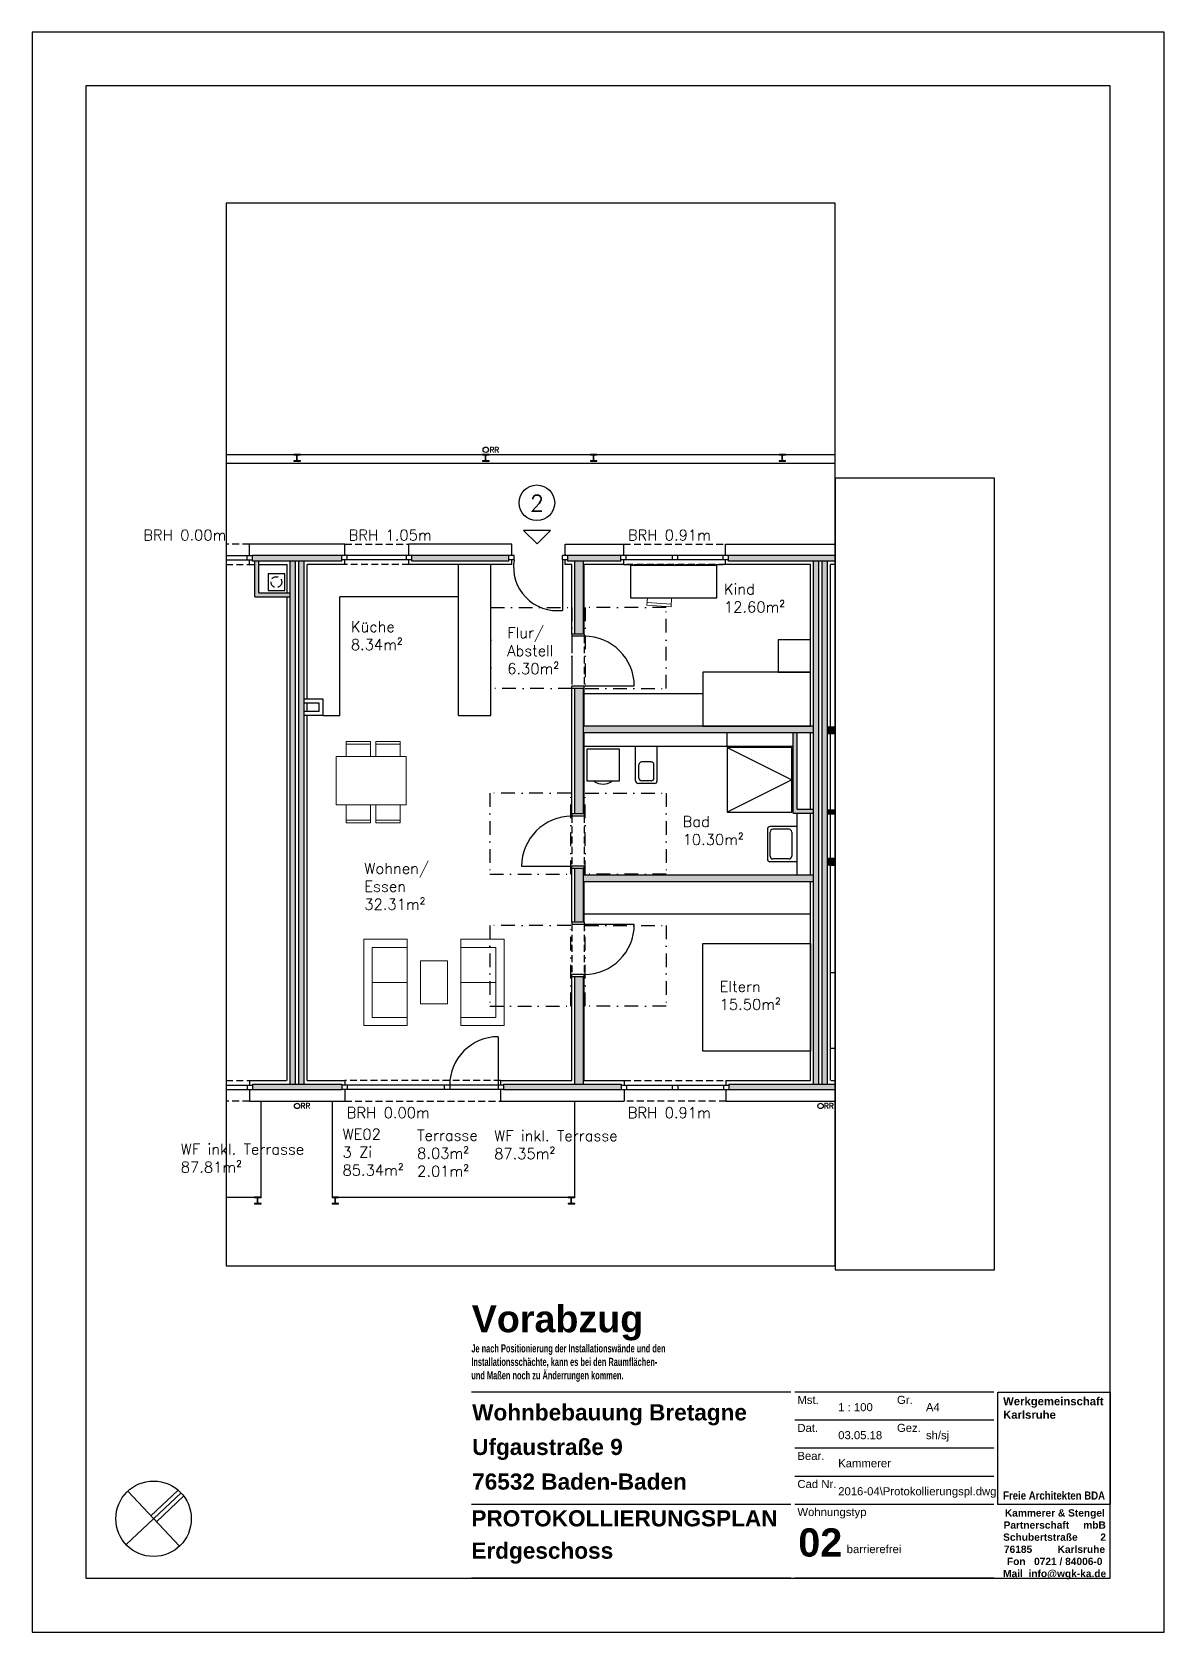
# Model space of a CAD drawing. Header units: metres. Extents: x -2868 to -408, y -3488 to 349.
# Drawn here: x -618.4 to -408.4, y 52.1 to 349.1 of the extents above; entities outside this region: 1.
import ezdxf

# ---------------------------------------------------------------- set-up
doc = ezdxf.new("R2010")
doc.units = ezdxf.units.M
doc.header["$LTSCALE"] = 0.02
doc.header["$XCLIPFRAME"] = 2
for name, pattern in [('AUSGEZOGEN', [0]), ('Strichpunkt', [25.4, 12.7, -6.35, 0, -6.35]), ('VERDECKT', [9.525, 6.35, -3.175])]:
    doc.linetypes.add(name, pattern=pattern)
for name, color, linetype in [('A--Layout-PLANKOPF', 7, 'AUSGEZOGEN'), ('A-Anmerkungen-BSP-Decken Sichtbar', 10, 'AUSGEZOGEN'), ('A-Grundriss - Ansichtskante', 5, 'AUSGEZOGEN'), ('A-Grundriss - Bad', 4, 'AUSGEZOGEN'), ('A-Grundriss - Barrierefreiheit', 31, 'Strichpunkt'), ('A-Grundriss - Dämmung', 2, 'Continuous'), ('A-Grundriss - Fenster', 252, 'AUSGEZOGEN'), ('A-Grundriss - Fenster Sturz', 4, 'VERDECKT'), ('A-Grundriss - Küche', 4, 'AUSGEZOGEN'), ('A-Grundriss - Möbel', 252, 'AUSGEZOGEN'), ('A-Grundriss - Regenleitungen', 4, 'Continuous'), ('A-Grundriss - Regenleitungen Beschrif', 4, 'Continuous'), ('A-Grundriss - Sichtkante verdeckt', 7, 'VERDECKT'), ('A-Grundriss - Stützen-Laubengang', 3, 'AUSGEZOGEN'), ('A-Grundriss - Türen', 2, 'AUSGEZOGEN'), ('A-Grundriss - verdeckt', 255, 'VERDECKT'), ('A-Grundriss - Wand', 3, 'AUSGEZOGEN'), ('A-Layout-Text', 250, 'Continuous'), ('A-Schraffur - Holzbau', 21, 'Continuous'), ('A-Schraffur - Trockenbau', 254, 'Continuous'), ('A-Text BRH', 4, 'Continuous'), ('A-Text Wohnfl', 4, 'Continuous'), ('A-Text Wohnungsnummer', 4, 'Continuous'), ('vermarktung-logo1_1_0', 7, 'Continuous')]:
    doc.layers.add(name, color=color, linetype=linetype)
doc.layers.add('A-Afenster', color=80, linetype='Continuous', plot=False)
doc.styles.add('Arial', font='arial.ttf')
doc.styles.add('ARIAL-FETT', font='arialbd.ttf', dxfattribs={"width": 0.6})
doc.styles.add('Romans', font='Romans.shx')
picture_1 = doc.add_image_def('image1.png', size_in_pixel=(4513, 4513))

# ---------------------------------------------------------------- blocks, each defined once
blk = doc.blocks.new('kopf (mbr)')
at = {"color": 7}
blk.add_line((-37.75, 10), (-10, 10), dxfattribs=at)
at = {"color": 2}
blk.add_lwpolyline([(-37.75, 56), (-10, 56), (-10, 28.25), (-37.75, 28.25)], close=True, dxfattribs=at)
at = {"color": 2, "insert": (-36.46, 54.79), "char_height": 2, "width": 25.2066, "attachment_point": 1, "style": 'ARIAL-FETT'}
blk.add_mtext('{\\W1;Werkgemeinschaft Karlsruhe \\P\\P\\P\\P\\P\\P\\W0.85;Freie Architekten BDA}', dxfattribs=at)
at = {"color": 252, "insert": (-36.5, 27.05), "char_height": 1.8, "width": 25.2921, "attachment_point": 1, "style": 'ARIAL-FETT'}
blk.add_mtext('\\pi0.45859;{\\W1;Kammerer & Stengel \\P\\pi0.15348;Partnerschaft     mbB \\P\\pi0.038063;Schubertstraße        2 \\P\\pi0.23636;76185         Karlsruhe \\P\\pi0.98963;Fon   0721 / 84006-0 \\P\\pi0.028854;Mail  info@wgk-ka.de}', dxfattribs=at)
blk = doc.blocks.new('Zeichnung_1_1', base_point=(0.5, 0.72))
at = {"layer": 'vermarktung-logo1_1_0'}
image = blk.add_image(picture_1, insert=(0.5, 0.72), size_in_units=(1.759, 1.759), dxfattribs=at)
image.set_boundary_path([(-0.5, -0.5), (4512.5, 4512.5)])

msp = doc.modelspace()

# ---------------------------------------------------------------- hatches: boundary and pattern name
at = {"layer": 'A-Schraffur - Holzbau', "ltscale": 10}
h = msp.add_hatch(color=5, dxfattribs=at)
h.dxf.hatch_style = 1
h.paths.add_polyline_path([(-560.87, 251.87), (-577.47, 251.87), (-577.47, 250.87), (-560.87, 250.87)])
h = msp.add_hatch(color=5, dxfattribs=at)
h.dxf.hatch_style = 1
h.paths.add_polyline_path([(-569.47, 250.87), (-570.47, 250.87), (-570.47, 153.77), (-569.47, 153.77)])
h = msp.add_hatch(color=5, dxfattribs=at)
h.dxf.hatch_style = 1
h.paths.add_polyline_path([(-567.87, 250.87), (-568.87, 250.87), (-568.87, 153.77), (-567.87, 153.77)])
h = msp.add_hatch(color=5, dxfattribs=at)
h.dxf.hatch_style = 1
h.paths.add_polyline_path([(-529.92, 251.87), (-547.87, 251.87), (-547.87, 250.87), (-529.92, 250.87)])
h = msp.add_hatch(color=5, dxfattribs=at)
h.dxf.hatch_style = 1
h.paths.add_polyline_path([(-509.12, 251.87), (-518.92, 251.87), (-518.92, 250.87), (-509.12, 250.87)])
h = msp.add_hatch(color=5, dxfattribs=at)
h.dxf.hatch_style = 1
h.paths.add_polyline_path([(-516.07, 250.87), (-517.67, 250.87), (-517.67, 237.32), (-516.07, 237.32)])
h = msp.add_hatch(color=5, dxfattribs=at)
h.dxf.hatch_style = 1
h.paths.add_polyline_path([(-472.37, 250.87), (-473.37, 250.87), (-473.37, 153.77), (-472.37, 153.77)])
h = msp.add_hatch(color=5, dxfattribs=at)
h.dxf.hatch_style = 1
h.paths.add_polyline_path([(-470.77, 250.87), (-471.77, 250.87), (-471.77, 153.77), (-470.77, 153.77)])
h = msp.add_hatch(color=5, dxfattribs=at)
h.dxf.hatch_style = 1
h.paths.add_polyline_path([(-516.07, 227.22), (-517.67, 227.22), (-517.67, 203.92), (-516.07, 203.92)])
h = msp.add_hatch(color=5, dxfattribs=at)
h.dxf.hatch_style = 1
h.paths.add_polyline_path([(-516.07, 193.82), (-517.67, 193.82), (-517.67, 183.82), (-516.07, 183.82)])
h = msp.add_hatch(color=5, dxfattribs=at)
h.dxf.hatch_style = 1
h.paths.add_polyline_path([(-516.07, 173.72), (-517.67, 173.72), (-517.67, 153.77), (-516.07, 153.77)])
h = msp.add_hatch(color=5, dxfattribs=at)
h.dxf.hatch_style = 1
h.paths.add_polyline_path([(-560.87, 153.77), (-577.47, 153.77), (-577.47, 152.77), (-560.87, 152.77)])
h = msp.add_hatch(color=5, dxfattribs=at)
h.dxf.hatch_style = 1
h.paths.add_polyline_path([(-509.07, 153.77), (-530.87, 153.77), (-530.87, 152.77), (-509.07, 152.77)])
at = {"layer": 'A-Schraffur - Trockenbau', "ltscale": 10}
h = msp.add_hatch(color=5, dxfattribs=at)
h.dxf.hatch_style = 1
h.paths.add_polyline_path([(-570.47, 244.97), (-576.27, 244.97), (-576.27, 250.87), (-577.02, 250.87), (-577.02, 244.22), (-570.47, 244.22)])
h = msp.add_hatch(color=5, dxfattribs=at)
h.dxf.hatch_style = 1
h.paths.add_polyline_path([(-473.37, 220.22), (-516.07, 220.22), (-516.07, 218.97), (-473.37, 218.97)])
h = msp.add_hatch(color=5, dxfattribs=at)
h.dxf.hatch_style = 1
h.paths.add_polyline_path([(-476.42, 218.97), (-477.17, 218.97), (-477.17, 204.07), (-473.37, 204.07), (-473.37, 204.82), (-476.42, 204.82)])
h = msp.add_hatch(color=5, dxfattribs=at)
h.dxf.hatch_style = 1
h.paths.add_polyline_path([(-473.37, 192.57), (-516.07, 192.57), (-516.07, 191.32), (-473.37, 191.32)])
at = {"layer": 'A-Text Wohnungsnummer', "ltscale": 10}
h = msp.add_hatch(dxfattribs=at)
h.set_pattern_fill('ANGLE', color=256, angle=-90)
h.set_pattern_definition([(270, (-1536.464, 5786.73), (69.85, -2e-15), [50.8, -19.05]), (360, (-1536.464, 5786.73), (6e-15, 69.85), [50.8, -19.05])])
h.paths.add_polyline_path([(-524.65, 254.04), (-522.15, 256.54), (-527.15, 256.54)])

# ---------------------------------------------------------------- linework, layer by layer
at = {"layer": 'A--Layout-PLANKOPF'}
for p, q in [((-477.6, 96.57), (-536.85, 96.57)), ((-439.92, 96.57), (-476.85, 96.57)), ((-439.92, 91.37), (-476.85, 91.37)), ((-439.92, 86.17), (-476.85, 86.17)), ((-439.92, 80.97), (-476.85, 80.97)), ((-477.6, 75.76), (-536.85, 75.76)), ((-439.92, 75.76), (-476.85, 75.76)), ((-477.6, 62.07), (-536.85, 62.07)), ((-439.92, 62.07), (-476.85, 62.07))]:
    msp.add_line(p, q, dxfattribs=at)
at = {"layer": 'A-Afenster'}
for points in [[(-618.35, 52.07), (-408.35, 52.07), (-408.35, 349.07), (-618.35, 349.07)], [(-608.35, 62.07), (-418.35, 62.07), (-418.35, 339.07), (-608.35, 339.07)]]:
    msp.add_lwpolyline(points, close=True, dxfattribs=at)
at = {"layer": 'A-Afenster', "linetype": 'Continuous'}
for points in [[(-582.34, 120.05), (-469.35, 120.05), (-469.35, 317.29), (-582.34, 317.29)], [(-469.35, 119.31), (-439.79, 119.31), (-439.79, 266.26), (-469.35, 266.26)]]:
    msp.add_lwpolyline(points, close=True, dxfattribs=at)
at = {"layer": 'A-Anmerkungen-BSP-Decken Sichtbar', "ltscale": 10}
msp.add_lwpolyline([(-574.57, 245.42), (-571.47, 245.42), (-571.47, 248.52), (-574.57, 248.52)], close=True, dxfattribs=at)
at = {"layer": 'A-Grundriss - Ansichtskante', "ltscale": 10}
for p, q in [((-582.34, 270.62), (-469.35, 270.62)), ((-582.34, 269.02), (-469.35, 269.02))]:
    msp.add_line(p, q, dxfattribs=at)
for points in [[(-582.34, 132.77), (-575.87, 132.77), (-575.87, 150.62)], [(-562.67, 150.62), (-562.67, 132.77), (-517.67, 132.77), (-517.67, 150.62)]]:
    msp.add_lwpolyline(points, dxfattribs=at)
at = {"layer": 'A-Grundriss - Bad', "ltscale": 10}
for p, q in [((-489.37, 216.47), (-489.37, 218.97)), ((-477.22, 216.47), (-515.92, 216.47)), ((-506.37, 210.07), (-506.37, 216.47)), ((-502.37, 210.07), (-502.37, 216.47)), ((-505.77, 210.57), (-505.77, 213.07)), ((-503.47, 213.57), (-505.27, 213.57)), ((-502.97, 210.57), (-502.97, 213.07)), ((-502.87, 209.57), (-505.87, 209.57)), ((-503.47, 210.07), (-505.27, 210.07)), ((-476.42, 192.57), (-476.42, 204.07)), ((-481.92, 201.07), (-481.92, 195.57)), ((-476.42, 201.57), (-481.42, 201.57)), ((-481.42, 196.07), (-481.42, 200.57)), ((-477.92, 201.07), (-480.92, 201.07)), ((-477.42, 200.57), (-477.42, 196.07)), ((-481.42, 195.07), (-476.42, 195.07)), ((-477.92, 195.57), (-480.92, 195.57))]:
    msp.add_line(p, q, dxfattribs=at)
for points in [[(-509.37, 210.07), (-509.37, 215.97), (-515.42, 215.97), (-515.42, 210.07)], [(-477.37, 216.27), (-489.37, 216.27), (-489.37, 204.27), (-477.37, 204.27)]]:
    msp.add_lwpolyline(points, close=True, dxfattribs=at)
msp.add_lwpolyline([(-489.37, 216.27), (-477.37, 210.27), (-489.37, 204.27)], dxfattribs=at)
for centre, radius, start, end in [((-505.27, 213.07), 0.5, 90, 180), ((-503.47, 213.07), 0.5, 0, 90), ((-512.42, 212.47), 3, 236.4427, 303.5573), ((-505.87, 210.07), 0.5, 180, 270), ((-505.27, 210.57), 0.5, 180, 270), ((-503.47, 210.57), 0.5, 270, 0), ((-502.87, 210.07), 0.5, 270, 0), ((-481.42, 201.07), 0.5, 90, 180), ((-480.92, 200.57), 0.5, 90, 180), ((-477.92, 200.57), 0.5, 0, 90), ((-480.92, 196.07), 0.5, 180, 270), ((-477.92, 196.07), 0.5, 270, 0), ((-481.42, 195.57), 0.5, 180, 270)]:
    msp.add_arc(centre, radius, start, end, dxfattribs=at)
at = {"layer": 'A-Grundriss - Barrierefreiheit', "ltscale": 10}
for points in [[(-518.22, 242.22), (-518.22, 227.22), (-533.22, 227.22), (-533.22, 242.22)], [(-515.72, 242.22), (-515.72, 227.22), (-500.72, 227.22), (-500.72, 242.22)], [(-518.42, 192.77), (-518.42, 207.77), (-533.42, 207.77), (-533.42, 192.77)], [(-515.72, 192.77), (-515.72, 207.77), (-500.72, 207.77), (-500.72, 192.77)], [(-518.42, 168.22), (-518.42, 183.22), (-533.42, 183.22), (-533.42, 168.22)], [(-515.72, 168.22), (-515.72, 183.22), (-500.72, 183.22), (-500.72, 168.22)]]:
    msp.add_lwpolyline(points, close=True, dxfattribs=at)
at = {"layer": 'A-Grundriss - Dämmung', "ltscale": 10}
for p, q in [((-560.32, 254.02), (-578.02, 254.02)), ((-578.02, 251.87), (-578.02, 254.02)), ((-560.32, 251.87), (-560.32, 254.02)), ((-529.37, 254.02), (-548.42, 254.02)), ((-548.42, 251.87), (-548.42, 254.02)), ((-529.37, 251.87), (-529.37, 254.02)), ((-519.47, 254.02), (-508.57, 254.02)), ((-519.47, 251.87), (-519.47, 254.02)), ((-508.57, 251.87), (-508.57, 254.02)), ((-489.67, 251.87), (-489.67, 254.02)), ((-489.67, 254.02), (-469.35, 254.02)), ((-578.02, 250.22), (-578.02, 251.07)), ((-578.02, 250.22), (-577.02, 250.22)), ((-576.27, 250.22), (-571.02, 250.22)), ((-571.02, 244.97), (-571.02, 250.22)), ((-567.32, 225.22), (-567.32, 250.22)), ((-560.32, 250.22), (-567.32, 250.22)), ((-560.32, 250.22), (-560.32, 251.07)), ((-548.42, 250.22), (-548.42, 251.04)), ((-529.37, 250.22), (-548.42, 250.22)), ((-529.37, 250.22), (-529.37, 251.07)), ((-519.47, 250.22), (-519.47, 251.07)), ((-518.22, 250.22), (-519.47, 250.22)), ((-518.22, 237.32), (-518.22, 250.22)), ((-508.57, 250.22), (-515.92, 250.22)), ((-515.92, 237.32), (-515.92, 250.22)), ((-508.57, 250.22), (-508.57, 251.07)), ((-489.67, 250.22), (-489.67, 251.04)), ((-473.92, 250.22), (-489.67, 250.22)), ((-473.92, 220.22), (-473.92, 250.22)), ((-470.22, 220.02), (-470.22, 250.22)), ((-469.35, 250.22), (-470.22, 250.22)), ((-571.02, 154.42), (-571.02, 244.22)), ((-517.67, 237.32), (-518.22, 237.32)), ((-515.92, 237.32), (-516.07, 237.32)), ((-518.22, 203.92), (-518.22, 227.22)), ((-517.67, 227.22), (-518.22, 227.22)), ((-515.92, 227.22), (-516.07, 227.22)), ((-515.92, 220.22), (-515.92, 227.22)), ((-567.32, 222.97), (-567.32, 224.47)), ((-567.32, 154.42), (-567.32, 222.22)), ((-515.92, 203.92), (-515.92, 218.97)), ((-473.92, 204.82), (-473.92, 218.97)), ((-470.22, 204.62), (-470.22, 218.77)), ((-517.72, 203.92), (-518.22, 203.92)), ((-515.92, 203.92), (-516.07, 203.92)), ((-473.92, 192.57), (-473.92, 204.07)), ((-470.22, 195.67), (-470.22, 203.87)), ((-518.22, 183.82), (-518.22, 193.82)), ((-517.67, 193.82), (-518.22, 193.82)), ((-515.92, 193.82), (-516.07, 193.82)), ((-515.92, 193.82), (-515.92, 192.57)), ((-470.22, 154.42), (-470.22, 194.42)), ((-515.92, 183.82), (-515.92, 191.32)), ((-473.92, 154.42), (-473.92, 191.32)), ((-517.72, 183.82), (-518.22, 183.82)), ((-515.92, 183.82), (-516.07, 183.82)), ((-518.22, 154.42), (-518.22, 173.72)), ((-517.67, 173.72), (-518.22, 173.72)), ((-515.92, 173.72), (-516.07, 173.72)), ((-515.92, 154.42), (-515.92, 173.72)), ((-578.02, 154.42), (-571.12, 154.42)), ((-578.02, 154.42), (-578.02, 153.57)), ((-578.02, 152.77), (-578.02, 150.62)), ((-567.32, 154.42), (-560.32, 154.42)), ((-560.32, 154.42), (-560.32, 153.57)), ((-560.32, 152.77), (-560.32, 150.62)), ((-531.42, 154.42), (-518.22, 154.42)), ((-531.42, 154.42), (-531.42, 153.57)), ((-531.42, 152.77), (-531.42, 150.62)), ((-515.92, 154.42), (-508.52, 154.42)), ((-508.52, 154.42), (-508.52, 153.57)), ((-508.52, 152.77), (-508.52, 150.62)), ((-489.62, 154.42), (-473.92, 154.42)), ((-489.62, 154.42), (-489.62, 153.57)), ((-489.62, 152.77), (-489.62, 150.62)), ((-470.12, 154.42), (-469.35, 154.42)), ((-578.02, 150.62), (-560.32, 150.62)), ((-531.42, 150.62), (-508.52, 150.62)), ((-489.62, 150.62), (-469.35, 150.62))]:
    msp.add_line(p, q, dxfattribs=at)
at = {"layer": 'A-Grundriss - Fenster', "ltscale": 10}
for p, q in [((-582.34, 251.87), (-577.47, 251.87)), ((-582.34, 251.07), (-577.47, 251.07)), ((-578.47, 251.07), (-578.47, 251.87)), ((-547.87, 251.87), (-560.87, 251.87)), ((-547.87, 251.07), (-560.87, 251.07)), ((-559.87, 251.07), (-559.87, 251.87)), ((-548.87, 251.07), (-548.87, 251.87)), ((-489.12, 251.87), (-509.12, 251.87)), ((-489.12, 251.07), (-509.12, 251.07)), ((-508.12, 251.07), (-508.12, 251.87)), ((-499.62, 251.87), (-499.62, 251.07)), ((-498.62, 251.87), (-498.62, 251.07)), ((-490.12, 251.07), (-490.12, 251.87)), ((-531.87, 162.57), (-531.87, 153.57)), ((-531.87, 162.57), (-531.87, 153.57)), ((-582.34, 153.57), (-577.47, 153.57)), ((-582.34, 152.77), (-577.47, 152.77)), ((-578.47, 153.57), (-578.47, 152.77)), ((-530.87, 153.57), (-560.87, 153.57)), ((-530.87, 152.77), (-560.87, 152.77)), ((-559.87, 153.57), (-559.87, 152.77)), ((-541.87, 153.57), (-541.87, 152.77)), ((-540.87, 153.57), (-540.87, 152.77)), ((-531.87, 153.57), (-531.87, 152.77)), ((-509.07, 153.57), (-489.07, 153.57)), ((-509.07, 152.77), (-489.07, 152.77)), ((-508.07, 153.57), (-508.07, 152.77)), ((-499.57, 153.57), (-499.57, 152.77)), ((-498.57, 153.57), (-498.57, 152.77)), ((-490.07, 153.57), (-490.07, 152.77))]:
    msp.add_line(p, q, dxfattribs=at)
msp.add_arc((-531.87, 153.57), 9, 90, 180, dxfattribs=at)
msp.add_arc((-531.87, 153.57), 9, 90, 180, dxfattribs=at)
at = {"layer": 'A-Grundriss - Fenster Sturz', "ltscale": 10}
for p, q in [((-578.02, 254.02), (-582.34, 254.02)), ((-560.32, 254.02), (-548.42, 254.02)), ((-508.57, 254.02), (-489.67, 254.02)), ((-582.34, 250.22), (-578.02, 250.22)), ((-548.42, 250.22), (-560.32, 250.22)), ((-489.67, 250.22), (-508.57, 250.22)), ((-508.57, 250.22), (-489.67, 250.22)), ((-582.34, 154.42), (-578.02, 154.42)), ((-531.42, 154.42), (-560.32, 154.42)), ((-508.52, 154.42), (-489.62, 154.42)), ((-578.02, 150.62), (-582.34, 150.62)), ((-560.32, 150.62), (-531.42, 150.62)), ((-489.62, 150.62), (-508.52, 150.62))]:
    msp.add_line(p, q, dxfattribs=at)
at = {"layer": 'A-Grundriss - Küche', "ltscale": 10}
for p, q in [((-539.22, 222.22), (-539.22, 250.22)), ((-533.22, 222.22), (-533.22, 250.22)), ((-561.22, 222.22), (-561.22, 244.22)), ((-539.22, 244.22), (-561.22, 244.22)), ((-564.32, 222.22), (-561.22, 222.22)), ((-539.22, 222.22), (-533.22, 222.22))]:
    msp.add_line(p, q, dxfattribs=at)
at = {"layer": 'A-Grundriss - Möbel', "linetype": 'Continuous', "lineweight": 18, "ltscale": 100}
for p, q in [((-504.2, 244.02), (-504.3, 242.67)), ((-499.81, 242.36), (-499.69, 244.02)), ((-504.3, 242.67), (-499.81, 242.36)), ((-499.77, 242.86), (-504.26, 243.17)), ((-555.55, 217.37), (-560.05, 217.37)), ((-560.05, 217.37), (-560.05, 214.62)), ((-560.05, 216.87), (-555.55, 216.87)), ((-555.55, 214.62), (-555.55, 217.37)), ((-550.05, 217.37), (-554.55, 217.37)), ((-554.55, 217.37), (-554.55, 214.62)), ((-554.55, 216.87), (-550.05, 216.87)), ((-550.05, 214.62), (-550.05, 217.37)), ((-548.94, 214.62), (-561.91, 214.62)), ((-561.91, 205.62), (-561.91, 214.62)), ((-548.94, 205.62), (-548.94, 214.62)), ((-561.91, 205.62), (-548.94, 205.62)), ((-560.05, 202.25), (-560.05, 205.62)), ((-555.55, 205.62), (-555.55, 202.25)), ((-554.55, 202.25), (-554.55, 205.62)), ((-550.05, 205.62), (-550.05, 202.25)), ((-560.05, 202.75), (-555.55, 202.75)), ((-555.55, 202.25), (-560.05, 202.25)), ((-554.55, 202.75), (-550.05, 202.75)), ((-550.05, 202.25), (-554.55, 202.25)), ((-556.78, 164.66), (-556.78, 180.66)), ((-556.78, 180.66), (-548.78, 180.66)), ((-555.28, 179.16), (-548.78, 179.16)), ((-555.28, 179.16), (-548.78, 179.16)), ((-555.28, 166.16), (-555.28, 179.16)), ((-548.78, 164.66), (-548.78, 180.66)), ((-530.78, 180.66), (-538.78, 180.66)), ((-538.78, 164.66), (-538.78, 180.66)), ((-532.28, 179.16), (-538.78, 179.16)), ((-532.28, 179.16), (-538.78, 179.16)), ((-532.28, 166.16), (-532.28, 179.16)), ((-530.78, 164.66), (-530.78, 180.66)), ((-541.28, 176.66), (-546.28, 176.66)), ((-546.28, 168.66), (-546.28, 176.66)), ((-541.28, 168.66), (-541.28, 176.66)), ((-555.28, 172.66), (-548.78, 172.66)), ((-532.28, 172.66), (-538.78, 172.66)), ((-541.28, 168.66), (-546.28, 168.66)), ((-556.78, 164.66), (-548.78, 164.66)), ((-555.28, 166.16), (-548.78, 166.16)), ((-532.28, 166.16), (-538.78, 166.16)), ((-530.78, 164.66), (-538.78, 164.66))]:
    msp.add_line(p, q, dxfattribs=at)
at = {"layer": 'A-Grundriss - Möbel', "ltscale": 10}
for p, q in [((-493.92, 226.22), (-515.92, 226.22)), ((-473.92, 185.32), (-515.92, 185.32)), ((-470.12, 160.42), (-469.35, 160.42))]:
    msp.add_line(p, q, dxfattribs=at)
for points in [[(-507.32, 244.02), (-491.32, 244.02), (-491.32, 250.02), (-507.32, 250.02)], [(-479.92, 230.22), (-473.92, 230.22), (-473.92, 236.22), (-479.92, 236.22)], [(-493.92, 220.22), (-473.92, 220.22), (-473.92, 230.22), (-493.92, 230.22)], [(-493.92, 179.87), (-473.92, 179.87), (-473.92, 159.87), (-493.92, 159.87)]]:
    msp.add_lwpolyline(points, close=True, dxfattribs=at)
msp.add_lwpolyline([(-469.35, 174.42), (-470.22, 174.42), (-470.22, 194.42), (-469.35, 194.42)], dxfattribs=at)
at = {"layer": 'A-Grundriss - Regenleitungen', "ltscale": 10}
for centre in [(-534.17, 271.52), (-569.17, 149.72), (-472.07, 149.72)]:
    msp.add_circle(centre, 0.5, dxfattribs=at)
at = {"layer": 'A-Grundriss - Sichtkante verdeckt', "ltscale": 10}
for p, q in [((-518.22, 236.92), (-518.22, 227.62)), ((-515.92, 236.92), (-515.92, 227.62)), ((-518.22, 203.52), (-518.22, 194.22)), ((-515.92, 203.52), (-515.92, 194.22)), ((-518.22, 183.42), (-518.22, 174.12)), ((-515.92, 183.42), (-515.92, 174.12))]:
    msp.add_line(p, q, dxfattribs=at)
at = {"layer": 'A-Grundriss - Stützen-Laubengang', "ltscale": 10}
for p, q in [((-569.77, 270.62), (-569.77, 270.51)), ((-568.57, 270.62), (-569.77, 270.62)), ((-569.33, 270.51), (-569.77, 270.51)), ((-569.21, 269.65), (-569.21, 270.39)), ((-569.14, 269.65), (-569.14, 270.39)), ((-568.57, 270.51), (-569.02, 270.51)), ((-568.57, 270.51), (-568.57, 270.62)), ((-534.77, 270.62), (-534.77, 270.51)), ((-533.57, 270.62), (-534.77, 270.62)), ((-534.33, 270.51), (-534.77, 270.51)), ((-534.21, 269.65), (-534.21, 270.39)), ((-534.14, 269.65), (-534.14, 270.39)), ((-533.57, 270.51), (-534.02, 270.51)), ((-533.57, 270.51), (-533.57, 270.62)), ((-514.77, 270.62), (-514.77, 270.51)), ((-513.57, 270.62), (-514.77, 270.62)), ((-514.33, 270.51), (-514.77, 270.51)), ((-514.21, 269.65), (-514.21, 270.39)), ((-514.14, 269.65), (-514.14, 270.39)), ((-513.57, 270.51), (-514.02, 270.51)), ((-513.57, 270.51), (-513.57, 270.62)), ((-479.77, 270.62), (-479.77, 270.51)), ((-478.57, 270.62), (-479.77, 270.62)), ((-479.33, 270.51), (-479.77, 270.51)), ((-479.21, 269.65), (-479.21, 270.39)), ((-479.14, 269.65), (-479.14, 270.39)), ((-478.57, 270.51), (-479.02, 270.51)), ((-478.57, 270.51), (-478.57, 270.62)), ((-569.77, 269.53), (-569.33, 269.53)), ((-569.77, 269.53), (-569.77, 269.42)), ((-569.77, 269.42), (-568.57, 269.42)), ((-569.02, 269.53), (-568.57, 269.53)), ((-568.57, 269.42), (-568.57, 269.53)), ((-534.77, 269.53), (-534.33, 269.53)), ((-534.77, 269.53), (-534.77, 269.42)), ((-534.77, 269.42), (-533.57, 269.42)), ((-534.02, 269.53), (-533.57, 269.53)), ((-533.57, 269.42), (-533.57, 269.53)), ((-514.77, 269.53), (-514.33, 269.53)), ((-514.77, 269.53), (-514.77, 269.42)), ((-514.77, 269.42), (-513.57, 269.42)), ((-514.02, 269.53), (-513.57, 269.53)), ((-513.57, 269.42), (-513.57, 269.53)), ((-479.77, 269.53), (-479.33, 269.53)), ((-479.77, 269.53), (-479.77, 269.42)), ((-479.77, 269.42), (-478.57, 269.42)), ((-479.02, 269.53), (-478.57, 269.53)), ((-478.57, 269.42), (-478.57, 269.53)), ((-577.07, 132.77), (-577.07, 132.66)), ((-575.87, 132.77), (-577.07, 132.77)), ((-576.63, 132.66), (-577.07, 132.66)), ((-577.07, 131.68), (-576.63, 131.68)), ((-577.07, 131.68), (-577.07, 131.57)), ((-577.07, 131.57), (-575.87, 131.57)), ((-576.51, 131.8), (-576.51, 132.54)), ((-576.44, 131.8), (-576.44, 132.54)), ((-575.87, 132.66), (-576.32, 132.66)), ((-576.32, 131.68), (-575.87, 131.68)), ((-575.87, 132.66), (-575.87, 132.77)), ((-575.87, 131.57), (-575.87, 131.68)), ((-562.67, 132.77), (-562.67, 132.66)), ((-561.47, 132.77), (-562.67, 132.77)), ((-562.23, 132.66), (-562.67, 132.66)), ((-562.67, 131.68), (-562.23, 131.68)), ((-562.67, 131.68), (-562.67, 131.57)), ((-562.67, 131.57), (-561.47, 131.57)), ((-562.11, 131.8), (-562.11, 132.54)), ((-562.04, 131.8), (-562.04, 132.54)), ((-561.47, 132.66), (-561.92, 132.66)), ((-561.92, 131.68), (-561.47, 131.68)), ((-561.47, 132.66), (-561.47, 132.77)), ((-561.47, 131.57), (-561.47, 131.68)), ((-518.87, 132.77), (-518.87, 132.66)), ((-517.67, 132.77), (-518.87, 132.77)), ((-518.43, 132.66), (-518.87, 132.66)), ((-518.87, 131.68), (-518.43, 131.68)), ((-518.87, 131.68), (-518.87, 131.57)), ((-518.87, 131.57), (-517.67, 131.57)), ((-518.31, 131.8), (-518.31, 132.54)), ((-518.24, 131.8), (-518.24, 132.54)), ((-517.67, 132.66), (-518.12, 132.66)), ((-518.12, 131.68), (-517.67, 131.68)), ((-517.67, 132.66), (-517.67, 132.77)), ((-517.67, 131.57), (-517.67, 131.68))]:
    msp.add_line(p, q, dxfattribs=at)
for centre, start, end in [((-569.33, 270.39), 0, 90), ((-569.02, 270.39), 90, 180), ((-534.33, 270.39), 0, 90), ((-534.02, 270.39), 90, 180), ((-514.33, 270.39), 0, 90), ((-514.02, 270.39), 90, 180), ((-479.33, 270.39), 0, 90), ((-479.02, 270.39), 90, 180), ((-569.33, 269.65), 270, 0), ((-569.02, 269.65), 180, 270), ((-534.33, 269.65), 270, 0), ((-534.02, 269.65), 180, 270), ((-514.33, 269.65), 270, 0), ((-514.02, 269.65), 180, 270), ((-479.33, 269.65), 270, 0), ((-479.02, 269.65), 180, 270), ((-576.63, 132.54), 0, 90), ((-576.63, 131.8), 270, 0), ((-576.32, 132.54), 90, 180), ((-576.32, 131.8), 180, 270), ((-562.23, 132.54), 0, 90), ((-562.23, 131.8), 270, 0), ((-561.92, 132.54), 90, 180), ((-561.92, 131.8), 180, 270), ((-518.43, 132.54), 0, 90), ((-518.43, 131.8), 270, 0), ((-518.12, 132.54), 90, 180), ((-518.12, 131.8), 180, 270)]:
    msp.add_arc(centre, 0.12, start, end, dxfattribs=at)
at = {"layer": 'A-Grundriss - Türen', "ltscale": 10}
for p, q in [((-528.92, 251.87), (-529.92, 251.87)), ((-528.92, 251.07), (-529.92, 251.07)), ((-528.92, 251.07), (-528.92, 251.87)), ((-519.92, 251.07), (-519.92, 251.87)), ((-518.92, 251.87), (-519.92, 251.87)), ((-518.92, 251.07), (-519.92, 251.07)), ((-519.92, 251.07), (-519.92, 241.72)), ((-519.92, 251.07), (-519.92, 241.72)), ((-518.22, 237.32), (-518.22, 236.92)), ((-515.92, 236.92), (-518.22, 236.92)), ((-515.92, 237.32), (-515.92, 236.92)), ((-515.92, 227.62), (-518.22, 227.62)), ((-518.22, 227.22), (-518.22, 227.62)), ((-515.92, 227.22), (-515.92, 227.62)), ((-506.62, 227.62), (-515.92, 227.62)), ((-518.22, 203.92), (-518.22, 203.52)), ((-515.92, 203.52), (-518.22, 203.52)), ((-515.92, 203.92), (-515.92, 203.52)), ((-527.52, 194.22), (-518.22, 194.22)), ((-515.92, 194.22), (-518.22, 194.22)), ((-518.22, 193.82), (-518.22, 194.22)), ((-515.92, 193.82), (-515.92, 194.22)), ((-518.22, 183.82), (-518.22, 183.42)), ((-515.92, 183.42), (-518.22, 183.42)), ((-515.92, 183.82), (-515.92, 183.42)), ((-506.62, 183.42), (-515.92, 183.42)), ((-515.92, 174.12), (-518.22, 174.12)), ((-518.22, 173.72), (-518.22, 174.12)), ((-515.92, 173.72), (-515.92, 174.12))]:
    msp.add_line(p, q, dxfattribs=at)
for centre, radius, start, end in [((-520.91, 249.77), 8.11, 170.8019, 277.0127), ((-520.91, 249.77), 8.11, 170.8019, 277.0127), ((-515.92, 227.62), 9.3, 360, 90), ((-518.22, 194.22), 9.3, 90, 180), ((-515.92, 183.42), 9.3, 270, 0)]:
    msp.add_arc(centre, radius, start, end, dxfattribs=at)
at = {"layer": 'A-Grundriss - verdeckt', "ltscale": 10}
msp.add_circle((-573.02, 246.97), 1, dxfattribs=at)
at = {"layer": 'A-Grundriss - Wand', "ltscale": 10}
for p, q in [((-560.87, 251.87), (-577.47, 251.87)), ((-577.47, 250.87), (-577.47, 251.87)), ((-560.87, 250.87), (-577.47, 250.87)), ((-577.02, 244.22), (-577.02, 250.87)), ((-576.27, 244.97), (-576.27, 250.87)), ((-570.47, 153.77), (-570.47, 250.87)), ((-569.47, 153.77), (-569.47, 250.87)), ((-568.87, 153.77), (-568.87, 250.87)), ((-567.87, 153.77), (-567.87, 250.87)), ((-560.87, 250.87), (-560.87, 251.87)), ((-529.92, 251.87), (-547.87, 251.87)), ((-547.87, 250.87), (-547.87, 251.87)), ((-529.92, 250.87), (-547.87, 250.87)), ((-529.92, 250.87), (-529.92, 251.87)), ((-509.12, 251.87), (-518.92, 251.87)), ((-518.92, 250.87), (-518.92, 251.87)), ((-509.12, 250.87), (-518.92, 250.87)), ((-517.67, 237.32), (-517.67, 250.87)), ((-516.07, 237.32), (-516.07, 250.87)), ((-509.12, 250.87), (-509.12, 251.87)), ((-489.12, 250.87), (-489.12, 251.87)), ((-469.35, 251.87), (-489.12, 251.87)), ((-469.35, 250.87), (-489.12, 250.87)), ((-473.37, 153.77), (-473.37, 250.87)), ((-472.37, 153.77), (-472.37, 250.87)), ((-471.77, 153.77), (-471.77, 250.87)), ((-470.77, 153.77), (-470.77, 250.87)), ((-577.02, 244.22), (-570.47, 244.22)), ((-576.27, 244.97), (-570.47, 244.97)), ((-516.07, 237.32), (-517.67, 237.32)), ((-517.67, 203.92), (-517.67, 227.22)), ((-516.07, 227.22), (-517.67, 227.22)), ((-516.07, 203.92), (-516.07, 227.22)), ((-564.32, 225.22), (-567.87, 225.22)), ((-565.07, 224.47), (-567.87, 224.47)), ((-565.07, 222.97), (-567.87, 222.97)), ((-565.07, 222.97), (-565.07, 224.47)), ((-564.32, 222.22), (-564.32, 225.22)), ((-564.32, 222.22), (-567.87, 222.22)), ((-473.37, 220.22), (-516.07, 220.22)), ((-469.35, 220.02), (-470.77, 220.02)), ((-473.37, 218.97), (-516.07, 218.97)), ((-477.17, 204.07), (-477.17, 218.97)), ((-476.42, 204.82), (-476.42, 218.97)), ((-469.35, 218.77), (-470.77, 218.77)), ((-516.07, 203.92), (-517.72, 203.92)), ((-477.17, 204.07), (-473.37, 204.07)), ((-476.42, 204.82), (-473.37, 204.82)), ((-469.35, 204.62), (-470.77, 204.62)), ((-469.35, 203.87), (-470.77, 203.87)), ((-517.67, 183.82), (-517.67, 193.82)), ((-516.07, 193.82), (-517.67, 193.82)), ((-516.07, 183.82), (-516.07, 193.82)), ((-469.35, 195.67), (-470.77, 195.67)), ((-469.35, 194.42), (-470.77, 194.42)), ((-473.37, 192.57), (-516.07, 192.57)), ((-473.37, 191.32), (-516.07, 191.32)), ((-516.07, 183.82), (-517.72, 183.82)), ((-517.67, 153.77), (-517.67, 173.72)), ((-516.07, 173.72), (-517.67, 173.72)), ((-516.07, 153.77), (-516.07, 173.72)), ((-577.47, 153.77), (-560.87, 153.77)), ((-577.47, 153.77), (-577.47, 152.77)), ((-577.47, 152.77), (-560.87, 152.77)), ((-560.87, 153.77), (-560.87, 152.77)), ((-530.87, 153.77), (-509.07, 153.77)), ((-530.87, 153.77), (-530.87, 152.77)), ((-530.87, 152.77), (-509.07, 152.77)), ((-509.07, 153.77), (-509.07, 152.77)), ((-489.07, 153.77), (-489.07, 152.77)), ((-489.07, 153.77), (-469.35, 153.77)), ((-489.07, 152.77), (-469.35, 152.77))]:
    msp.add_line(p, q, dxfattribs=at)
at = {"layer": 'A-Layout-Text'}
for p, q in [((-600.9, 68.3), (-590.71, 77.9)), ((-591.01, 68), (-600.6, 78.2)), ((-596.32, 73.64), (-591.25, 78.41)), ((-595.29, 72.55), (-590.22, 77.32))]:
    msp.add_line(p, q, dxfattribs=at)
msp.add_circle((-595.8, 73.1), 7, dxfattribs=at)
at = {"layer": 'A-Schraffur - Holzbau', "color": 5, "ltscale": 10}
for points in [[(-469.35, 251.07), (-469.35, 250.87), (-489.12, 251.87), (-489.12, 250.87)], [(-469.35, 251.87), (-469.35, 251.07), (-469.35, 251.87), (-489.12, 251.87)], [(-469.35, 152.9), (-469.35, 152.77), (-489.07, 153.77), (-489.07, 152.77)], [(-469.35, 153.77), (-469.35, 152.9), (-469.35, 153.77), (-489.07, 153.77)]]:
    msp.add_solid(points, dxfattribs=at)
at = {"layer": 'A-Schraffur - Trockenbau', "color": 5, "ltscale": 10}
for points in [[(-469.35, 219.95), (-469.35, 218.77), (-470.77, 220.02), (-470.77, 218.77)], [(-469.35, 220.02), (-469.35, 219.95), (-469.35, 220.02), (-470.77, 220.02)], [(-469.35, 204.34), (-469.35, 203.87), (-470.77, 204.62), (-470.77, 203.87)], [(-469.35, 204.62), (-469.35, 204.34), (-469.35, 204.62), (-470.77, 204.62)], [(-469.35, 195.6), (-469.35, 194.42), (-470.77, 195.67), (-470.77, 194.42)], [(-469.35, 195.67), (-469.35, 195.6), (-469.35, 195.67), (-470.77, 195.67)]]:
    msp.add_solid(points, dxfattribs=at)
at = {"layer": 'A-Text Wohnungsnummer', "ltscale": 10}
for p, q in [((-522.15, 256.54), (-527.15, 256.54)), ((-524.65, 254.04), (-527.15, 256.54)), ((-524.65, 254.04), (-522.15, 256.54))]:
    msp.add_line(p, q, dxfattribs=at)
msp.add_circle((-524.7, 261.68), 3.31, dxfattribs=at)

# ---------------------------------------------------------------- block references
at = {"linetype": 'Continuous', "ltscale": 10, "xscale": 10, "yscale": 10}
msp.add_blockref('Zeichnung_1_1', (-2868.29, -3488.33), dxfattribs=at)
at = {"layer": 'A-Layout-Text', "xscale": 0.75, "yscale": 0.75, "zscale": 0.75}
msp.add_blockref('kopf (mbr)', (-410.85, 54.57), dxfattribs=at)

# ---------------------------------------------------------------- texts
at = {"layer": 'A--Layout-PLANKOPF', "color": 10, "style": 'ARIAL-FETT'}
msp.add_text('Vorabzug', height=5, dxfattribs=at).set_placement((-536.78, 107.71))
at = {"layer": 'A--Layout-PLANKOPF', "style": 'Arial'}
for s, p in [('Mst.', (-476.36, 94.41, -21.79)), ('Gr.', (-457.89, 94.41, -21.79)), ('1 : 100', (-468.79, 93.06, -21.79)), ('A4', (-452.51, 93.06, -21.79)), ('Dat.', (-476.36, 89.21, -21.79)), ('03.05.18', (-468.79, 87.86, -21.79)), ('Gez.', (-457.89, 89.21, -21.79)), ('sh/sj', (-452.51, 87.86, -21.79)), ('Bear.', (-476.36, 84.01, -21.79)), ('Kammerer', (-468.79, 82.66, -21.79)), ('Cad Nr.', (-476.36, 78.8, -21.79)), ('2016-04\\Protokollierungspl.dwg', (-468.79, 77.45, -21.79)), ('Wohnungstyp', (-476.36, 73.6, -21.79)), ('barrierefrei', (-467.21, 66.71, -21.79))]:
    msp.add_text(s, height=1.5, dxfattribs=at).set_placement(p)
at = {"layer": 'A--Layout-PLANKOPF', "color": 2, "style": 'ARIAL-FETT'}
for s, p in [('Wohnbebauung Bretagne', (-536.7, 91.35)), ('Ufgaustraße 9', (-536.7, 84.93)), ('76532 Baden-Baden', (-536.7, 78.5)), ('PROTOKOLLIERUNGSPLAN', (-536.85, 71.68)), ('Erdgeschoss', (-536.85, 65.68))]:
    msp.add_text(s, height=3, dxfattribs=at).set_placement(p)
at = {"layer": 'A--Layout-PLANKOPF', "color": 6, "style": 'ARIAL-FETT'}
msp.add_text('02', height=5.25, dxfattribs=at).set_placement((-476.2, 66.07, -21.79))
at = {"layer": 'A--Layout-PLANKOPF', "color": 10, "insert": (-536.85, 105.47), "char_height": 1.5, "attachment_point": 1, "style": 'ARIAL-FETT'}
msp.add_mtext_dynamic_manual_height_columns('Je nach Positionierung der Installationswände und den Installationsschächte, kann es bei den Raumflächen- und Maßen noch zu Änderrungen kommen.', width=33.8683, gutter_width=1.25, heights=[0], dxfattribs=at)
at = {"layer": 'A-Grundriss - Regenleitungen Beschrif', "ltscale": 10, "char_height": 1, "attachment_point": 1, "style": 'Romans'}
for insert in [(-534.17, 272.01), (-569.21, 150.22), (-472.11, 150.22)]:
    msp.add_mtext_dynamic_manual_height_columns(' RR', width=3.3379, gutter_width=12.5, heights=[0], dxfattribs=dict(at, insert=insert))
at = {"layer": 'A-Text BRH', "ltscale": 10, "char_height": 2, "attachment_point": 1, "style": 'Romans'}
for s, insert in [('BRH 0.00m', (-597.71, 256.69)), ('BRH 1.05m', (-559.62, 256.69)), ('BRH 0.91m', (-507.82, 256.69)), ('BRH 0.00m', (-559.98, 149.47)), ('BRH 0.91m', (-507.84, 149.47))]:
    msp.add_mtext_dynamic_manual_height_columns(s, width=17.7706, gutter_width=12.5, heights=[0], dxfattribs=dict(at, insert=insert))
at = {"layer": 'A-Text Wohnfl', "ltscale": 10, "char_height": 2, "attachment_point": 1, "style": 'Romans'}
for s, insert in [('\\A1;Kind\\P12.60m²', (-489.99, 246.67)), ('\\A1;Küche\\P8.34m²', (-559.21, 239.69)), ('\\A1;Flur/\\PAbstell\\P6.30m²', (-530.2, 238.56)), ('\\A1;Bad\\P10.30m²', (-497.66, 203.51)), ('\\A1;Wohnen/\\PEssen\\P32.31m²', (-556.7, 194.82)), ('\\A1;Eltern\\P15.50m²', (-490.79, 172.9)), ('\\A1;WF inkl. Terrasse\\P87.81m²', (-590.76, 142.69)), ('\\A1;Terrasse\\P8.03m²\\P2.01m²', (-546.91, 145.27)), ('\\A1;WF inkl. Terrasse\\P87.35m²', (-532.62, 145.19))]:
    msp.add_mtext_dynamic_manual_height_columns(s, width=22.934, gutter_width=12.5, heights=[0], dxfattribs=dict(at, insert=insert))
at = {"layer": 'A-Text Wohnungsnummer', "ltscale": 10, "style": 'Romans'}
for s, width, insert, char_height, attachment_point in [('2', 2.5, (-524.68, 261.6), 3, 5), ('\\A1;WE02\\P3 Zi\\P85.34m²', 22.934, (-560.75, 145.47), 2, 1)]:
    msp.add_mtext_dynamic_manual_height_columns(s, width=width, gutter_width=12.5, heights=[0], dxfattribs=dict(at, insert=insert, char_height=char_height, attachment_point=attachment_point))

doc.saveas('drawing.dxf')
